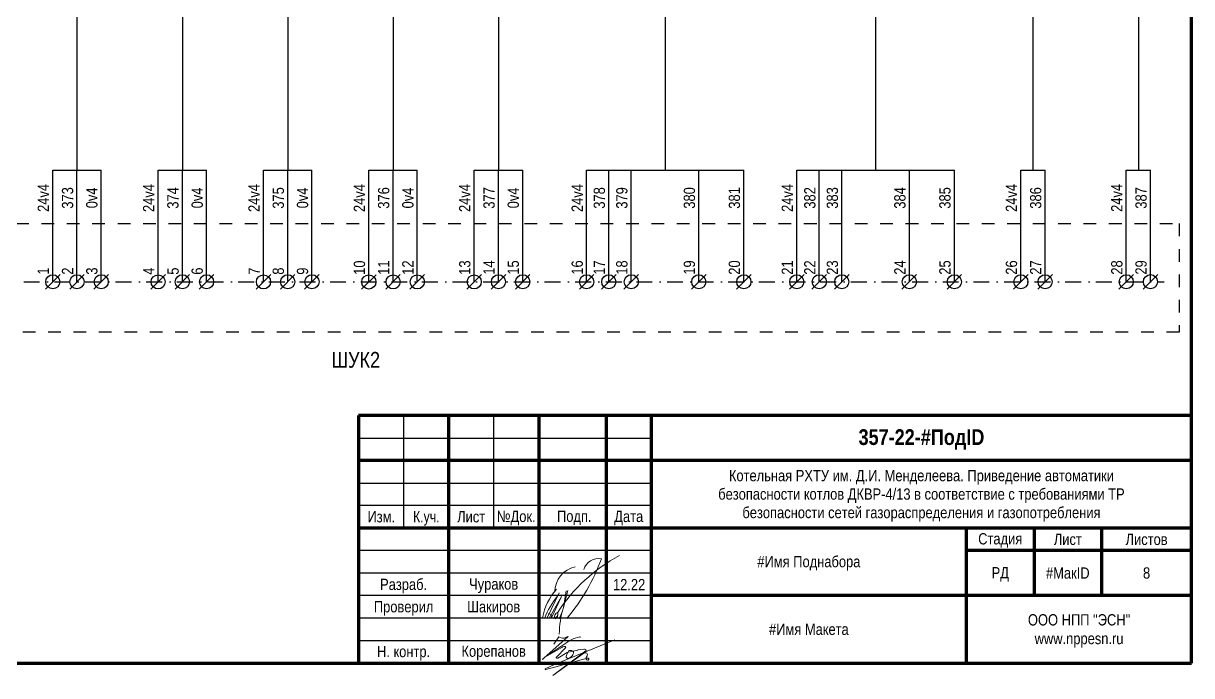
# Model space of a CAD drawing. Header units: millimetres. Extents: x -6000 to 26000, y -6000 to 26000.
# Drawn here: x 155.6 to 415, y -2732.3 to -2587.4 of the extents above; entities that cross this region are included whole.
import ezdxf

# ---------------------------------------------------------------- set-up
doc = ezdxf.new("R2010")
doc.units = ezdxf.units.MM
doc.header["$MEASUREMENT"] = 0
doc.linetypes.add('Штриховая', pattern=[5.644444, 2.822222, -2.822222])
doc.linetypes.add('Штрихпунктирная', pattern=[6.702778, 3.527778, -1.763889, 0, -1.411111])
for name, color, linetype, lineweight in [('0_Ном._пера__1', 7, 'Continuous', 15), ('0_Ном._пера__21', 7, 'Continuous', 30), ('0_Ном._пера__246', 7, 'Continuous', 100), ('2D - Общий_Ном._пера__21', 7, 'Continuous', 30), ('Аннотация - Текст_Ном._пера__1', 7, 'Continuous', 15)]:
    doc.layers.add(name, color=color, linetype=linetype, lineweight=lineweight)
doc.layers.add('0_Ном._пера__9', color=7, linetype='Continuous', lineweight=15, true_color=0x3dad99)
doc.styles.add('СГЕНЕРИР_СТИЛЬ_1', font='')
doc.styles.add('СГЕНЕРИР_СТИЛЬ_4', font='')
doc.styles.get('СГЕНЕРИР_СТИЛЬ_1').set_extended_font_data('Arial Narrow')
doc.styles.get('СГЕНЕРИР_СТИЛЬ_4').set_extended_font_data('Arial Narrow', bold=True)

msp = doc.modelspace()

# ---------------------------------------------------------------- linework, layer by layer
at = {"layer": '0_Ном._пера__21', "color": 7, "linetype": 'Continuous', "lineweight": 30}
for p, q in [((415, -2674.54), (230, -2674.54)), ((230, -2674.54), (230, -2729.54)), ((240, -2674.54), (240, -2699.54)), ((250, -2674.54), (250, -2729.54)), ((260, -2674.54), (260, -2699.54)), ((270, -2674.54), (270, -2729.54)), ((285, -2674.54), (285, -2729.54)), ((295, -2674.54), (295, -2729.54)), ((230, -2679.54), (295, -2679.54)), ((415, -2684.54), (230, -2684.54)), ((230, -2689.54), (295, -2689.54)), ((295, -2694.54), (230, -2694.54)), ((415, -2699.54), (230, -2699.54)), ((365, -2729.54), (365, -2699.54)), ((380, -2699.54), (380, -2714.54)), ((395, -2699.54), (395, -2714.54)), ((295, -2704.54), (230, -2704.54)), ((415, -2704.54), (365, -2704.54)), ((295, -2709.54), (230, -2709.54)), ((295, -2714.54), (230, -2714.54)), ((415, -2714.54), (295, -2714.54)), ((295, -2719.54), (230, -2719.54)), ((295, -2724.54), (230, -2724.54))]:
    msp.add_line(p, q, dxfattribs=at)
at = {"layer": '0_Ном._пера__246', "color": 7, "linetype": 'Continuous', "lineweight": 100}
for p, q in [((415, -2674.54), (230, -2674.54)), ((230, -2674.54), (230, -2729.54)), ((250, -2674.54), (250, -2729.54)), ((270, -2674.54), (270, -2729.54)), ((285, -2674.54), (285, -2729.54)), ((295, -2674.54), (295, -2729.54)), ((415, -2684.54), (230, -2684.54)), ((415, -2699.54), (230, -2699.54)), ((365, -2729.54), (365, -2699.54)), ((380, -2699.54), (380, -2714.54)), ((395, -2699.54), (395, -2714.54)), ((415, -2704.54), (365, -2704.54)), ((415, -2714.54), (295, -2714.54))]:
    msp.add_line(p, q, dxfattribs=at)
at = {"layer": '0_Ном._пера__246', "color": 7, "linetype": 'Continuous', "lineweight": 100, "flags": 128}
msp.add_lwpolyline([(415, -2729.54), (415, -2442.54), (20, -2442.54), (20, -2729.54)], close=True, dxfattribs=at)
at = {"layer": '0_Ном._пера__9', "color": 135, "linetype": 'Continuous', "lineweight": 15, "true_color": 0x3dad99}
for p, q in [((275.49, -2717.18), (276.47, -2713.42)), ((275.49, -2717.18), (276.07, -2713.44)), ((274.54, -2713.88), (271.86, -2719.43)), ((272.35, -2719.53), (275.1, -2714.74)), ((275.1, -2714.74), (272.84, -2719.43)), ((274.27, -2718.6), (274.13, -2719.64)), ((274.53, -2719.69), (275.27, -2717.95)), ((273.33, -2719.53), (273.51, -2719.21))]:
    msp.add_line(p, q, dxfattribs=at)
at = {"layer": '0_Ном._пера__9', "color": 135, "linetype": 'Continuous', "lineweight": 15, "true_color": 0x3dad99, "flags": 128}
for points in [[(273.37, -2725.3), (274.48, -2723.67, -0.414214), (274.51, -2723.66), (274.64, -2723.75, 0.267949), (275.98, -2723.85), (276.48, -2723.61, -0.775573), (276.51, -2723.64), (271.17, -2728.39), (270.81, -2728.73), (270.95, -2728.59, 0.030067), (271.39, -2728.22), (276.91, -2724.53, -0.091908), (278.11, -2723.95), (279.12, -2723.68, -0.933541), (279.19, -2723.8)], [(271.87, -2727.91), (275.11, -2726.07, -0.08719), (275.64, -2725.84), (275.75, -2725.81, -0.702393), (275.98, -2726.15), (273.94, -2728.17, 0.136086), (273.9, -2728.28, 0.443716), (274.02, -2728.42), (274.18, -2728.42, 0.161222), (274.25, -2728.39), (276.29, -2727.2, -0.026522), (276.38, -2727.13, -0.768791), (276.46, -2727.2), (276.23, -2727.64, 0.105043), (276.11, -2728.06, 0.43472), (276.54, -2728.52, 0.16132), (276.66, -2728.48), (277.28, -2728.02, 0.102211), (277.56, -2727.7), (277.58, -2727.66, -0.023478), (277.62, -2727.6, 0.197304), (277.75, -2727.05, 0.161257), (277.69, -2726.93, 0.094433), (277.46, -2726.78), (277.44, -2726.77, 0.083774), (277.2, -2726.72, 0.05387), (276.8, -2726.74, 0.985858), (276.69, -2727.06), (278.65, -2726.62, -0.027151), (278.73, -2726.61), (280.02, -2726.46, -0.046388), (280.15, -2726.46), (280.38, -2726.48, -0.65616), (280.5, -2726.83), (273.14, -2732.31), (279.32, -2727.81), (280.16, -2727.25), (280.27, -2727.24, -0.038414), (280.38, -2727.23), (280.48, -2727.23), (280.5, -2727.23, -0.402341), (280.8, -2727.84, 0.020676), (280.78, -2727.9), (280.55, -2728.27, 0.467701), (280.83, -2728.88, 0.131652), (281.07, -2728.8, 0.726247), (280.97, -2728.42), (280.88, -2728.41, 0.115506), (280.74, -2728.42), (274.6, -2730.13), (271.6, -2730.96), (271.48, -2730.95, -0.747293), (271.44, -2730.8), (273.5, -2729.82), (286.93, -2724.35)]]:
    msp.add_lwpolyline(points, format="xyb", dxfattribs=at)
at = {"layer": '0_Ном._пера__9', "color": 135, "linetype": 'Continuous', "lineweight": 15, "true_color": 0x3dad99}
for centre, radius, start, end in [((306.41, -2739.37), 38.51, 118.6981, 146.8966), ((279.27, -2713.68), 5.66, 101.6434, 180.3746), ((243.78, -2692.03), 42.61, 319.6537, 340.3805), ((283.34, -2709.82), 3.52, 80.6082, 161.7985), ((283.79, -2721.78), 13.12, 138.6736, 169.7126), ((286.05, -2724.78), 15.59, 139.9163, 160.3208), ((272.19, -2719.23), 0.668, 353.3227, 96.6773), ((296.11, -2723.42), 21.55, 163.167, 179.0964), ((273.35, -2718.93), 0.661, 268.7016, 341.1724)]:
    msp.add_arc(centre, radius, start, end, dxfattribs=at)
msp.add_ellipse((273.9, -2719), major_axis=(0.248, 0.662), ratio=0.421875, dxfattribs=at)
at = {"layer": '2D - Общий_Ном._пера__21', "color": 7, "linetype": 'Continuous', "lineweight": 30}
for p, q in [((167.47, -2554.33), (167.47, -2620)), ((190.87, -2554.33), (190.87, -2620)), ((214.27, -2554.33), (214.27, -2620)), ((237.67, -2554.33), (237.67, -2620)), ((261.06, -2554.33), (261.06, -2620)), ((298.06, -2554.33), (298.06, -2620)), ((344.81, -2554.33), (344.81, -2620)), ((379.77, -2554.33), (379.77, -2620)), ((403.17, -2554.33), (403.17, -2620)), ((162.09, -2644.83), (162.09, -2620)), ((162.09, -2620), (172.86, -2620)), ((167.47, -2644.82), (167.47, -2620)), ((172.86, -2644.82), (172.86, -2620)), ((185.49, -2644.85), (185.49, -2620)), ((185.49, -2620), (196.25, -2620)), ((190.87, -2644.83), (190.87, -2620)), ((196.25, -2644.83), (196.25, -2620)), ((208.89, -2644.85), (208.89, -2620)), ((208.89, -2620), (219.65, -2620)), ((214.27, -2644.83), (214.27, -2620)), ((219.65, -2644.83), (219.65, -2620)), ((232.28, -2644.86), (232.28, -2620)), ((232.28, -2620), (243.05, -2620)), ((237.67, -2644.85), (237.67, -2620)), ((243.05, -2644.85), (243.05, -2620)), ((255.68, -2644.85), (255.68, -2620)), ((255.68, -2620), (266.45, -2620)), ((261.06, -2644.83), (261.06, -2620)), ((266.45, -2644.83), (266.45, -2620)), ((280.65, -2644.83), (280.65, -2620)), ((280.65, -2620), (315.56, -2620)), ((285.56, -2644.83), (285.56, -2620)), ((290.56, -2644.83), (290.56, -2620)), ((305.56, -2644.83), (305.56, -2620)), ((315.56, -2644.83), (315.56, -2620)), ((327.31, -2644.83), (327.31, -2620)), ((327.31, -2620), (362.31, -2620)), ((332.31, -2644.83), (332.31, -2620)), ((337.31, -2644.83), (337.31, -2620)), ((352.31, -2644.83), (352.31, -2620)), ((362.31, -2644.83), (362.31, -2620)), ((377.08, -2644.83), (377.08, -2620)), ((377.08, -2620), (382.46, -2620)), ((382.46, -2644.82), (382.46, -2620)), ((400.48, -2644.82), (400.48, -2620)), ((400.48, -2620), (405.86, -2620)), ((405.86, -2644.81), (405.86, -2620)), ((160.47, -2646.46), (163.7, -2643.23)), ((165.85, -2646.45), (169.08, -2643.21)), ((171.23, -2646.45), (174.46, -2643.21)), ((183.86, -2646.47), (187.1, -2643.24)), ((189.24, -2646.46), (192.48, -2643.23)), ((194.63, -2646.46), (197.86, -2643.23)), ((207.26, -2646.47), (210.49, -2643.24)), ((212.64, -2646.46), (215.88, -2643.23)), ((218.02, -2646.46), (221.26, -2643.23)), ((230.66, -2646.49), (233.89, -2643.25)), ((236.04, -2646.47), (239.27, -2643.24)), ((241.42, -2646.47), (244.66, -2643.24)), ((254.05, -2646.47), (257.29, -2643.24)), ((259.44, -2646.46), (262.67, -2643.23)), ((264.82, -2646.46), (268.05, -2643.23)), ((279.03, -2646.46), (282.26, -2643.23)), ((283.93, -2646.46), (287.17, -2643.23)), ((288.93, -2646.46), (292.17, -2643.23)), ((303.93, -2646.46), (307.17, -2643.23)), ((313.93, -2646.46), (317.17, -2643.23)), ((325.68, -2646.46), (328.92, -2643.23)), ((330.68, -2646.46), (333.92, -2643.23)), ((335.68, -2646.46), (338.92, -2643.23)), ((350.68, -2646.46), (353.92, -2643.23)), ((360.68, -2646.46), (363.92, -2643.23)), ((375.45, -2646.46), (378.69, -2643.23)), ((380.84, -2646.45), (384.07, -2643.21)), ((398.85, -2646.45), (402.09, -2643.21)), ((404.23, -2646.43), (407.47, -2643.2))]:
    msp.add_line(p, q, dxfattribs=at)
at = {"layer": '2D - Общий_Ном._пера__21', "color": 7, "linetype": 'Штриховая', "lineweight": 30}
for p, q in [((24.11, -2631.9), (412.23, -2631.9)), ((412.23, -2631.9), (412.23, -2656.04)), ((412.23, -2656.04), (24.11, -2656.04))]:
    msp.add_line(p, q, dxfattribs=at)
at = {"layer": '2D - Общий_Ном._пера__21', "color": 7, "linetype": 'Штрихпунктирная', "lineweight": 30}
msp.add_line((155.65, -2644.83), (408.87, -2644.83), dxfattribs=at)
at = {"layer": '2D - Общий_Ном._пера__21', "color": 7, "linetype": 'Continuous', "lineweight": 30}
for centre in [(162.09, -2644.83), (167.47, -2644.82), (172.86, -2644.82), (185.49, -2644.85), (190.87, -2644.83), (196.25, -2644.83), (208.89, -2644.85), (214.27, -2644.83), (219.65, -2644.83), (232.28, -2644.86), (237.67, -2644.85), (243.05, -2644.85), (255.68, -2644.85), (261.06, -2644.83), (266.45, -2644.83), (280.65, -2644.83), (285.56, -2644.83), (290.56, -2644.83), (305.56, -2644.83), (315.56, -2644.83), (327.31, -2644.83), (332.31, -2644.83), (337.31, -2644.83), (352.31, -2644.83), (362.31, -2644.83), (377.08, -2644.83), (382.46, -2644.82), (400.48, -2644.82), (405.86, -2644.81)]:
    msp.add_circle(centre, 1.57, dxfattribs=at)

# ---------------------------------------------------------------- texts
at = {"layer": '0_Ном._пера__1', "color": 7, "linetype": 'Continuous', "lineweight": 15, "attachment_point": 5}
for s, insert, char_height, style in [('\\A1;{\\pqc;\\fArial Narrow|b1|i0|c204|p34;357-22\\fArial Narrow|b1|i0|c204|p34;-\\fArial Narrow|b1|i0|c204|p34;#ПодID}', (355, -2679.83), 3.5, 'СГЕНЕРИР_СТИЛЬ_4'), ('\\A1;{\\pqc;\\fArial Narrow|b0|i0|c204|p34;Изм.}', (235.04, -2697.03), 2.5, 'СГЕНЕРИР_СТИЛЬ_1'), ('\\A1;{\\W0.950000x;\\pqc;\\fArial Narrow|b0|i0|c204|p34;К.уч.}', (245.04, -2697.37), 2.5, 'СГЕНЕРИР_СТИЛЬ_1'), ('\\A1;{\\pqc;\\fArial Narrow|b0|i0|c204|p34;Лист}', (255, -2697.03), 2.5, 'СГЕНЕРИР_СТИЛЬ_1'), ('\\A1;{\\pqc;\\fArial Narrow|b0|i0|c204|p34;№Док.}', (265, -2697.3), 2.5, 'СГЕНЕРИР_СТИЛЬ_1'), ('\\A1;{\\pqc;\\fArial Narrow|b0|i0|c204|p34; Подп.}', (277.5, -2697.26), 2.5, 'СГЕНЕРИР_СТИЛЬ_1'), ('\\A1;{\\pqc;\\fArial Narrow|b0|i0|c204|p34;Дата}', (290, -2697.3), 2.5, 'СГЕНЕРИР_СТИЛЬ_1'), ('\\A1;{\\pqc;\\fArial Narrow|b0|i0|c204|p34;Стадия}', (372.5, -2702.27), 2.5, 'СГЕНЕРИР_СТИЛЬ_1'), ('\\A1;{\\pqc;\\fArial Narrow|b0|i0|c204|p34;Лист}', (387.5, -2702.05), 2.5, 'СГЕНЕРИР_СТИЛЬ_1'), ('\\A1;{\\pqc;\\fArial Narrow|b0|i0|c204|p34;Листов}', (405, -2702.05), 2.5, 'СГЕНЕРИР_СТИЛЬ_1'), ('\\A1;{\\pqc;\\fArial Narrow|b0|i0|c204|p34;#Имя Поднабора}', (330, -2707.35), 2.5, 'СГЕНЕРИР_СТИЛЬ_1'), ('\\A1;{\\pqc;\\fArial Narrow|b0|i0|c204|p34;РД}', (372.5, -2709.82), 2.5, 'СГЕНЕРИР_СТИЛЬ_1'), ('\\A1;{\\pqc;\\fArial Narrow|b0|i0|c204|p34;#МакID}', (387.5, -2709.53), 2.5, 'СГЕНЕРИР_СТИЛЬ_1'), ('\\A1;{\\pqc;\\fArial Narrow|b0|i0|c204|p34;#Имя Макета}', (330, -2722.03), 2.5, 'СГЕНЕРИР_СТИЛЬ_1')]:
    msp.add_mtext(s, dxfattribs=dict(at, insert=insert, char_height=char_height, style=style))
at = {"layer": '0_Ном._пера__1', "color": 7, "linetype": 'Continuous', "lineweight": 15, "insert": (355, -2692.35), "char_height": 2.5, "width": 102.1134, "attachment_point": 5, "line_spacing_factor": 0.984993, "style": 'СГЕНЕРИР_СТИЛЬ_1'}
msp.add_mtext('\\A1;{\\pqc;\\fArial Narrow|b0|i0|c204|p34;Котельная РХТУ им. Д.И. Менделеева. Приведение автоматики безопасности котлов ДКВР-4/13 в соответствие с требованиями ТР безопасности сетей газораспределения и газопотребления}', dxfattribs=at)
at = {"layer": '0_Ном._пера__1', "color": 7, "linetype": 'Continuous', "lineweight": 15, "insert": (390, -2722.36), "char_height": 2.5, "attachment_point": 5, "line_spacing_factor": 0.996855, "style": 'СГЕНЕРИР_СТИЛЬ_1'}
msp.add_mtext('\\A1;{\\pqc;\\fArial Narrow|b0|i0|c204|p34;ООО НПП "ЭСН"\\P\\pqc;\\fArial Narrow|b0|i0|c204|p34;www.nppesn.ru}', dxfattribs=at)
at = {"layer": 'Аннотация - Текст_Ном._пера__1', "color": 7, "linetype": 'Continuous', "lineweight": 15, "char_height": 2.5, "attachment_point": 2, "rotation": 90, "style": 'СГЕНЕРИР_СТИЛЬ_1'}
for s, insert in [('\\A1;{\\pqc;\\fArial Narrow|b0|i0|c204|p34;24v\\fArial Narrow|b0|i0|c204|p34;4}', (158.74, -2626.2)), ('\\A1;{\\pqc;\\fArial Narrow|b0|i0|c204|p34;3\\fArial Narrow|b0|i0|c204|p34;73}', (164.13, -2626.2)), ('\\A1;{\\pqc;\\fArial Narrow|b0|i0|c204|p34;0v\\fArial Narrow|b0|i0|c204|p34;4}', (169.51, -2626.19)), ('\\A1;{\\pqc;\\fArial Narrow|b0|i0|c204|p34;24v\\fArial Narrow|b0|i0|c204|p34;4}', (182.14, -2626.22)), ('\\A1;{\\pqc;\\fArial Narrow|b0|i0|c204|p34;3\\fArial Narrow|b0|i0|c204|p34;74}', (187.52, -2626.2)), ('\\A1;{\\pqc;\\fArial Narrow|b0|i0|c204|p34;0v\\fArial Narrow|b0|i0|c204|p34;4}', (192.91, -2626.2)), ('\\A1;{\\pqc;\\fArial Narrow|b0|i0|c204|p34;24v\\fArial Narrow|b0|i0|c204|p34;4}', (205.54, -2626.22)), ('\\A1;{\\pqc;\\fArial Narrow|b0|i0|c204|p34;3\\fArial Narrow|b0|i0|c204|p34;75}', (210.92, -2626.2)), ('\\A1;{\\pqc;\\fArial Narrow|b0|i0|c204|p34;0v\\fArial Narrow|b0|i0|c204|p34;4}', (216.3, -2626.2)), ('\\A1;{\\pqc;\\fArial Narrow|b0|i0|c204|p34;24v\\fArial Narrow|b0|i0|c204|p34;4}', (228.94, -2626.23)), ('\\A1;{\\pqc;\\fArial Narrow|b0|i0|c204|p34;3\\fArial Narrow|b0|i0|c204|p34;76}', (234.32, -2626.2)), ('\\A1;{\\pqc;\\fArial Narrow|b0|i0|c204|p34;0v\\fArial Narrow|b0|i0|c204|p34;4}', (239.7, -2626.22)), ('\\A1;{\\pqc;\\fArial Narrow|b0|i0|c204|p34;24v\\fArial Narrow|b0|i0|c204|p34;4}', (252.33, -2626.22)), ('\\A1;{\\pqc;\\fArial Narrow|b0|i0|c204|p34;3\\fArial Narrow|b0|i0|c204|p34;77}', (257.72, -2626.2)), ('\\A1;{\\pqc;\\fArial Narrow|b0|i0|c204|p34;0v\\fArial Narrow|b0|i0|c204|p34;4}', (263.1, -2626.2)), ('\\A1;{\\pqc;\\fArial Narrow|b0|i0|c204|p34;24v\\fArial Narrow|b0|i0|c204|p34;4}', (277.31, -2626.23)), ('\\A1;{\\pqc;\\fArial Narrow|b0|i0|c204|p34;3\\fArial Narrow|b0|i0|c204|p34;78}', (282.21, -2626.2)), ('\\A1;{\\pqc;\\fArial Narrow|b0|i0|c204|p34;3\\fArial Narrow|b0|i0|c204|p34;79}', (287.21, -2626.2)), ('\\A1;{\\pqc;\\fArial Narrow|b0|i0|c204|p34;3\\fArial Narrow|b0|i0|c204|p34;80}', (302.21, -2626.2)), ('\\A1;{\\pqc;\\fArial Narrow|b0|i0|c204|p34;38\\fArial Narrow|b0|i0|c204|p34;1}', (312.21, -2626.2)), ('\\A1;{\\pqc;\\fArial Narrow|b0|i0|c204|p34;24\\fArial Narrow|b0|i0|c204|p34;v4}', (323.96, -2626.2)), ('\\A1;{\\pqc;\\fArial Narrow|b0|i0|c204|p34;3\\fArial Narrow|b0|i0|c204|p34;82}', (328.96, -2626.2)), ('\\A1;{\\pqc;\\fArial Narrow|b0|i0|c204|p34;3\\fArial Narrow|b0|i0|c204|p34;83}', (333.96, -2626.2)), ('\\A1;{\\pqc;\\fArial Narrow|b0|i0|c204|p34;3\\fArial Narrow|b0|i0|c204|p34;84}', (348.96, -2626.2)), ('\\A1;{\\pqc;\\fArial Narrow|b0|i0|c204|p34;3\\fArial Narrow|b0|i0|c204|p34;85}', (358.96, -2626.2)), ('\\A1;{\\pqc;\\fArial Narrow|b0|i0|c204|p34;24v\\fArial Narrow|b0|i0|c204|p34;4}', (373.73, -2626.2)), ('\\A1;{\\pqc;\\fArial Narrow|b0|i0|c204|p34;3\\fArial Narrow|b0|i0|c204|p34;86}', (379.12, -2626.2)), ('\\A1;{\\pqc;\\fArial Narrow|b0|i0|c204|p34;24v\\fArial Narrow|b0|i0|c204|p34;4}', (397.13, -2626.19)), ('\\A1;{\\pqc;\\fArial Narrow|b0|i0|c204|p34;3\\fArial Narrow|b0|i0|c204|p34;87}', (402.51, -2626.2)), ('\\A1;{\\pqc;\\fArial Narrow|b0|i0|c204|p34;1\\fArial Narrow|b0|i0|c204|p34;0}', (228.94, -2641.69)), ('\\A1;{\\pqc;\\fArial Narrow|b0|i0|c204|p34;11}', (234.32, -2641.67)), ('\\A1;{\\pqc;\\fArial Narrow|b0|i0|c204|p34;12}', (239.7, -2641.67)), ('\\A1;{\\pqc;\\fArial Narrow|b0|i0|c204|p34;1\\fArial Narrow|b0|i0|c204|p34;3}', (252.33, -2641.67)), ('\\A1;{\\pqc;\\fArial Narrow|b0|i0|c204|p34;14}', (257.72, -2641.66)), ('\\A1;{\\pqc;\\fArial Narrow|b0|i0|c204|p34;15}', (263.1, -2641.66)), ('\\A1;{\\pqc;\\fArial Narrow|b0|i0|c204|p34;16}', (277.31, -2641.66)), ('\\A1;{\\pqc;\\fArial Narrow|b0|i0|c204|p34;17}', (282.21, -2641.66)), ('\\A1;{\\pqc;\\fArial Narrow|b0|i0|c204|p34;18}', (287.21, -2641.66)), ('\\A1;{\\pqc;\\fArial Narrow|b0|i0|c204|p34;19}', (302.21, -2641.66)), ('\\A1;{\\pqc;\\fArial Narrow|b0|i0|c204|p34;20}', (312.21, -2641.66)), ('\\A1;{\\pqc;\\fArial Narrow|b0|i0|c204|p34;21}', (323.96, -2641.66)), ('\\A1;{\\pqc;\\fArial Narrow|b0|i0|c204|p34;2\\fArial Narrow|b0|i0|c204|p34;2}', (328.96, -2641.66)), ('\\A1;{\\pqc;\\fArial Narrow|b0|i0|c204|p34;2\\fArial Narrow|b0|i0|c204|p34;3}', (333.96, -2641.66)), ('\\A1;{\\pqc;\\fArial Narrow|b0|i0|c204|p34;2\\fArial Narrow|b0|i0|c204|p34;4}', (348.96, -2641.66)), ('\\A1;{\\pqc;\\fArial Narrow|b0|i0|c204|p34;2\\fArial Narrow|b0|i0|c204|p34;5}', (358.96, -2641.66)), ('\\A1;{\\pqc;\\fArial Narrow|b0|i0|c204|p34;26}', (373.73, -2641.66)), ('\\A1;{\\pqc;\\fArial Narrow|b0|i0|c204|p34;27}', (379.12, -2641.65)), ('\\A1;{\\pqc;\\fArial Narrow|b0|i0|c204|p34;2\\fArial Narrow|b0|i0|c204|p34;8}', (397.13, -2641.65)), ('\\A1;{\\pqc;\\fArial Narrow|b0|i0|c204|p34;29}', (402.51, -2641.63)), ('\\A1;{\\pqc;\\fArial Narrow|b0|i0|c204|p34;1}', (158.74, -2642.46)), ('\\A1;{\\pqc;\\fArial Narrow|b0|i0|c204|p34;2}', (164.13, -2642.45)), ('\\A1;{\\pqc;\\fArial Narrow|b0|i0|c204|p34;3}', (169.51, -2642.45)), ('\\A1;{\\pqc;\\fArial Narrow|b0|i0|c204|p34;4}', (182.15, -2642.47)), ('\\A1;{\\pqc;\\fArial Narrow|b0|i0|c204|p34;5}', (187.56, -2642.46)), ('\\A1;{\\pqc;\\fArial Narrow|b0|i0|c204|p34;6}', (192.91, -2642.46)), ('\\A1;{\\pqc;\\fArial Narrow|b0|i0|c204|p34;7}', (205.58, -2642.47)), ('\\A1;{\\pqc;\\fArial Narrow|b0|i0|c204|p34;8}', (210.92, -2642.46)), ('\\A1;{\\pqc;\\fArial Narrow|b0|i0|c204|p34;9}', (216.3, -2642.46))]:
    msp.add_mtext(s, dxfattribs=dict(at, insert=insert))
at = {"layer": 'Аннотация - Текст_Ном._пера__1', "color": 7, "linetype": 'Continuous', "lineweight": 15, "attachment_point": 2, "style": 'СГЕНЕРИР_СТИЛЬ_1'}
for s, insert, char_height in [('\\A1;{\\pqc;\\fArial Narrow|b0|i0|c204|p34;ШУК\\fArial Narrow|b0|i0|c204|p34;2}', (229.39, -2660.41), 3.5), ('\\A1;{\\pqc;\\fArial Narrow|b0|i0|c204|p34;8}', (405, -2708.25), 2.5), ('\\A1;{\\pqc;\\fArial Narrow|b0|i0|c204|p34;Разраб.}', (240, -2710.78), 2.5), ('\\A1;{\\pqc;\\fArial Narrow|b0|i0|c204|p34;Чураков}', (260, -2710.71), 2.5), ('\\A1;{\\pqc;\\fArial Narrow|b0|i0|c204|p34;12.22}', (290.08, -2710.84), 2.5), ('\\A1;{\\pqc;\\fArial Narrow|b0|i0|c204|p34;Проверил}', (240, -2715.75), 2.5), ('\\A1;{\\pqc;\\fArial Narrow|b0|i0|c204|p34;Шакиров}', (260, -2715.75), 2.5), ('\\A1;{\\pqc;\\fArial Narrow|b0|i0|c204|p34;Н. контр.}', (240, -2725.7), 2.5), ('\\A1;{\\pqc;\\fArial Narrow|b0|i0|c204|p34;Корепанов}', (260, -2725.62), 2.5)]:
    msp.add_mtext(s, dxfattribs=dict(at, insert=insert, char_height=char_height))

doc.saveas('drawing.dxf')
